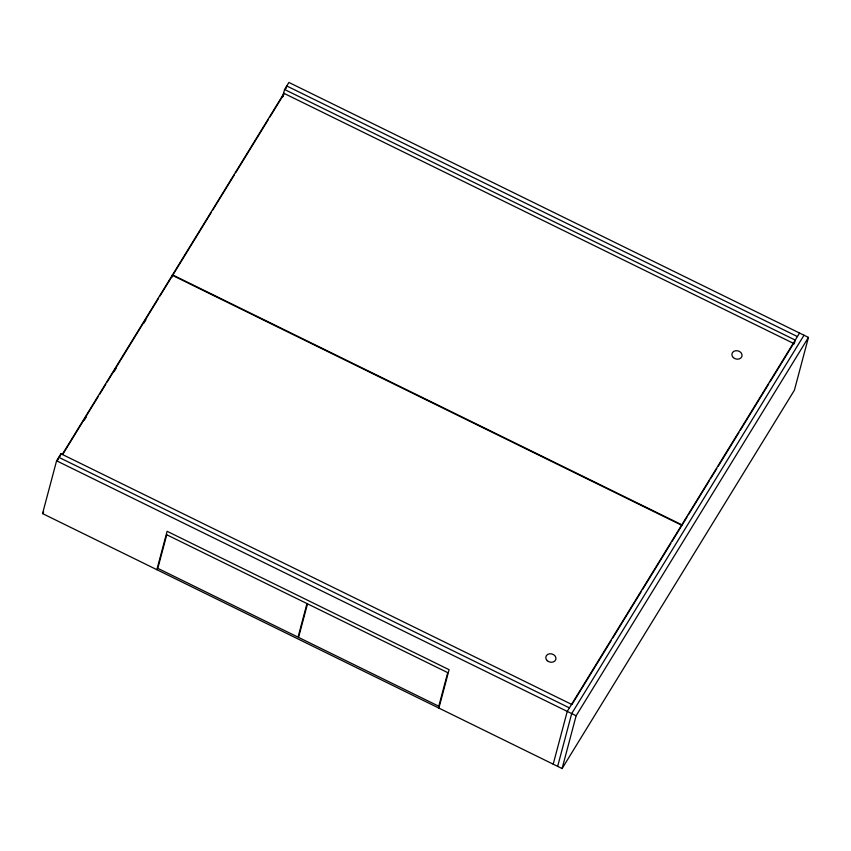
<?xml version="1.0" encoding="UTF-8"?>
<svg xmlns="http://www.w3.org/2000/svg" width="851" height="851" viewBox="0 0 851 851"><rect width="100%" height="100%" fill="white"/><g stroke="black" fill="none" stroke-linecap="round" stroke-linejoin="round"><path stroke-width="1.28" d="M282.575 97.035L284.574 89.504L288.904 82.451L808.45 337.411L794.408 390.194L562.096 768.549L42.55 513.589L56.592 460.806L60.921 453.764L571.574 704.362M58.091 459.795L58.751 457.285L569.415 707.883M60.251 456.274L60.921 453.764M171.785 277.149L172.285 275.277L681.917 525.375L672.226 541.162M172.03 276.745L172.53 274.873L283.989 93.344L793.632 343.442L770.091 381.78M156.871 569.691L167.094 531.301L449.094 669.694L438.882 708.075M283.245 96.152L283.989 93.344M286.074 88.493L286.744 85.972L797.398 336.57M553.203 764.177L567.245 711.404L799.557 333.049M557.65 766.368L571.691 713.585L804.004 335.23M562.096 768.549L576.138 715.765L808.45 337.411M794.228 343.868L795.238 340.092L284.574 89.504M62.208 454.551L172.285 275.277M62.708 454.423L98.131 396.726M99.524 394.47L105.779 384.29M107.162 382.025L158.563 298.307M159.956 296.052L211.356 212.335M212.739 210.069L234.27 175.008M235.663 172.742L268.31 119.576M269.703 117.31L282.894 95.812M84.313 420.149L86.387 416.767M114.077 371.664L116.151 368.281M143.84 323.178L145.925 319.795M42.55 513.589L43.635 511.823M571.851 704.649L611.305 640.377M612.688 638.122L641.08 591.902M642.462 589.647L670.843 543.417M687.012 517.078L682.172 524.971L172.53 274.873M688.395 514.823L709.17 481.006M710.553 478.751L716.787 468.603M718.17 466.348L738.934 432.521M740.317 430.266L768.708 384.035M56.592 460.806L576.138 715.765M166.743 534.758L157.807 568.34L298.052 637.165L306.988 603.572L166.743 534.758M307.498 603.827L298.563 637.41L438.797 706.234L447.732 672.641L307.498 603.827M733.371 357.622A5.149 4.191 14.9 0 0 741.891 356.463A5.149 4.191 14.9 0 0 735.679 350.718A5.149 4.191 14.9 0 0 733.371 357.622M547.278 660.706A5.149 4.191 14.9 0 0 555.799 659.546A5.149 4.191 14.9 0 0 549.586 653.802A5.149 4.191 14.9 0 0 547.278 660.706"/></g></svg>
